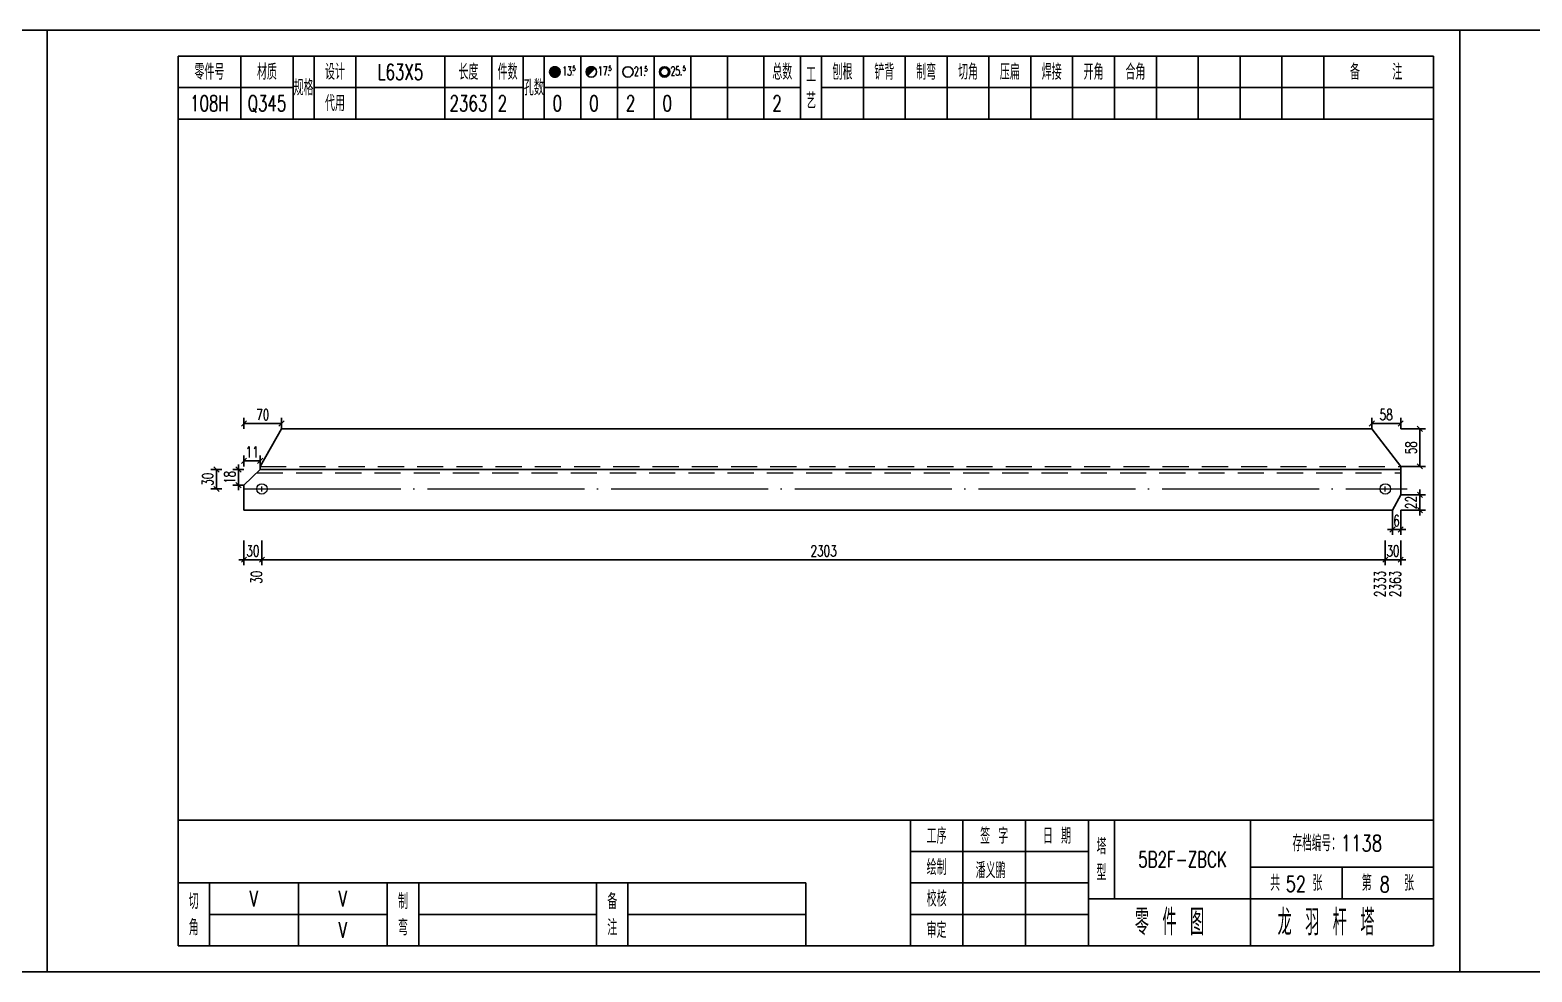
# Model space of a CAD drawing. Header units: millimetres. Extents: x 0 to 30240, y -10896 to -1348.
# Drawn here: x 1886.7 to 2173.8, y -1527.9 to -1347.9 of the extents above; entities that cross this region are included whole.
import ezdxf
from ezdxf.enums import TextEntityAlignment as Align

# ---------------------------------------------------------------- set-up
doc = ezdxf.new("R2010")
doc.units = ezdxf.units.MM
doc.header["$LTSCALE"] = 20
doc.header["$PDMODE"] = 1
doc.linetypes.add('DASHDOT2X', pattern=[1.75, 1.5, -0.125, 0, -0.125])
doc.linetypes.add('HIDDEN', pattern=[0.375, 0.25, -0.125])
for name, color, linetype, lineweight in [('1', 7, 'Continuous', 25), ('11', 3, 'Continuous', 13), ('2', 1, 'HIDDEN', 13), ('5', 1, 'Continuous', 13), ('7', 2, 'DASHDOT2X', 13)]:
    doc.layers.add(name, color=color, linetype=linetype, lineweight=lineweight)
doc.styles.get("Standard").update_dxf_attribs({"font": 'simplex', "width": 0.7, "bigfont": 'gbhzfs.shx'})
doc.styles.add('SYMBOL_TXT', font='txt.shx', dxfattribs={"width": 0.6})
doc.styles.add('TITLE_TXT', font='simplex.shx', dxfattribs={"width": 0.75, "height": 2.5, "bigfont": 'gbhzfs.shx'})
doc.dimstyles.get("Standard").update_dxf_attribs({"dimtxt": 2.1, "dimasz": 1, "dimexe": 1.05, "dimexo": 0, "dimgap": 0.63, "dimtad": 1, "dimzin": 0, "dimdsep": 46, "dimtxsty": 'standard', "dimblk": 'OBLIQUE', "dimblk1": 'OBLIQUE', "dimblk2": 'OBLIQUE', "dimcen": 0.09, "dimadec": 0, "dimazin": 0, "dimtfac": 1, "dimtdec": 1, "dimtix": 1, "dimtmove": 0, "dimatfit": 3, "dimfxl": 0, "dimtolj": 1, "dimtzin": 0, "dimarcsym": 0})
pattern_1 = [(0, (-3, 0), (0, 0.0125), [])]

# ---------------------------------------------------------------- blocks, each defined once
blk = doc.blocks.new('M12_HOLE')
h = blk.add_hatch()
h.set_pattern_fill('LINE', scale=0.1, style=0)
h.set_pattern_definition(pattern_1)
h.paths.add_polyline_path([(-5, 0, 1), (-1, 0, 1)])
at = {"color": 7}
blk.add_circle((-3, 0), 2, dxfattribs=at)
at = {"color": 7, "attachment_point": 1, "style": 'SYMBOL_TXT'}
for s, insert, char_height, width in [('13\\f??|b0|i0|c0|p54;.', (-0.12, 2.11), 3.5, 5.7075), ('5', (3.74, 2.26), 1.8, 2.9309)]:
    blk.add_mtext(s, dxfattribs=dict(at, insert=insert, char_height=char_height, width=width))
blk = doc.blocks.new('M16_HOLE')
h = blk.add_hatch()
h.set_pattern_fill('LINE', scale=0.1, style=0)
h.set_pattern_definition(pattern_1)
h.paths.add_polyline_path([(-1.59, 1.41, 0.668179), (-5, 0, 0.198912), (-4.41, -1.41)])
at = {"color": 7}
blk.add_circle((-3, 0), 2, dxfattribs=at)
at = {"color": 7, "attachment_point": 1, "style": 'SYMBOL_TXT'}
for s, insert, char_height, width in [('17.', (-0.44, 2.13), 3.5, 6.3164), ('5', (3.56, 2.25), 1.8, 1.822)]:
    blk.add_mtext(s, dxfattribs=dict(at, insert=insert, char_height=char_height, width=width))
blk = doc.blocks.new('M20_HOLE')
at = {"color": 7}
blk.add_circle((-3, 0), 2, dxfattribs=at)
at = {"color": 7, "attachment_point": 1, "style": 'SYMBOL_TXT'}
for s, insert, char_height, width in [('21.', (-0.69, 2.01), 3.5, 6.0735), ('5', (3.32, 2.01), 1.8, 1.4576)]:
    blk.add_mtext(s, dxfattribs=dict(at, insert=insert, char_height=char_height, width=width))
blk = doc.blocks.new('M24_HOLE')
at = {"color": 7}
for radius in [2, 1.5]:
    blk.add_circle((-3, 0), radius, dxfattribs=at)
at = {"color": 7, "attachment_point": 1, "style": 'SYMBOL_TXT'}
for s, insert, char_height, width in [('25.', (-0.69, 2.13), 3.5, 2.4294), ('5', (3.93, 2.25), 1.8, 1.9435)]:
    blk.add_mtext(s, dxfattribs=dict(at, insert=insert, char_height=char_height, width=width))
blk = doc.blocks.new('JgCard')
for p, q in [((270, 180), (0, 180)), ((0, 180), (0, 0)), ((270, 0), (270, 180)), ((265, 175), (25, 175)), ((25, 175), (25, 5)), ((37, 175), (37, 163)), ((47, 175), (47, 163)), ((51, 175), (51, 163)), ((59, 175), (59, 163)), ((76, 175), (76, 163)), ((85, 175), (85, 163)), ((91, 175), (91, 163)), ((95, 175), (95, 163)), ((102, 175), (102, 163)), ((109, 175), (109, 163)), ((116, 175), (116, 163)), ((123, 175), (123, 163)), ((130, 175), (130, 163)), ((137, 175), (137, 163)), ((144, 175), (144, 163)), ((148, 175), (148, 163)), ((156, 175), (156, 163)), ((164, 175), (164, 163)), ((172, 175), (172, 163)), ((180, 175), (180, 163)), ((188, 175), (188, 163)), ((196, 175), (196, 163)), ((204, 175), (204, 163)), ((212, 175), (212, 163)), ((220, 175), (220, 163)), ((228, 175), (228, 163)), ((236, 175), (236, 163)), ((244, 175), (244, 163)), ((265, 5), (265, 175)), ((25, 169), (47, 169)), ((51, 169), (91, 169)), ((95, 169), (144, 169)), ((148, 169), (265, 169)), ((25, 163), (265, 163)), ((25, 29), (265, 29)), ((165, 5), (165, 29)), ((175, 5), (175, 29)), ((187, 5), (187, 29)), ((199, 5), (199, 29)), ((204, 29), (204, 14)), ((230, 5), (230, 29)), ((165, 23), (199, 23)), ((230, 20), (265, 20)), ((247.5, 20), (247.5, 14)), ((25, 17), (145, 17)), ((31, 5), (31, 17)), ((48, 17), (48, 5)), ((65, 5), (65, 17)), ((71, 5), (71, 17)), ((105, 5), (105, 17)), ((111, 5), (111, 17)), ((145, 5), (145, 17)), ((165, 17), (199, 17)), ((199, 14), (265, 14)), ((31, 11), (65, 11)), ((71, 11), (105, 11)), ((111, 11), (145, 11)), ((165, 11), (199, 11)), ((25, 5), (265, 5)), ((0, 0), (270, 0))]:
    blk.add_line(p, q)
blk.add_lwpolyline([(96.03, 171.99, -1), (98.03, 171.99, -1)], format="xyb", close=True)
blk.add_point((145, 96))
at = {"xscale": 0.5, "yscale": 0.5, "zscale": 0.5}
for name, p in [('M12_HOLE', (98.53, 171.99)), ('M16_HOLE', (105.5, 172)), ('M20_HOLE', (112.5, 172)), ('M24_HOLE', (119.5, 172))]:
    blk.add_blockref(name, p, dxfattribs=at)
at = {"style": 'TITLE_TXT', "width": 0.75}
for s, height, p in [('存档编号：1138', 3.076, (238.02, 23.07)), ('潘义鹏', 3, (177.45, 17.91)), ('龙 羽 杆 塔', 5, (235.17, 6.97))]:
    blk.add_text(s, height=height, dxfattribs=at).set_placement(p)
at = {"attachment_point": 5, "style": 'TITLE_TXT'}
for s, insert, char_height, width in [('零件号', (31, 172), 3, 15), ('材质', (42, 172), 3, 8), ('设计', (55, 172), 3, 8), ('长度', (80.5, 172), 3, 8), ('件数', (88, 172), 3, 6), ('总数', (140.5, 172), 3, 7), ('工\\P艺', (146, 169), 3, 4), ('刨根', (152, 172), 3, 8), ('铲背', (160, 172), 3, 8), ('制弯', (168, 172), 3, 8), ('切角', (176, 172), 3, 8), ('压扁', (184, 172), 3, 8), ('焊接', (192, 172), 3, 8), ('开角', (200, 172), 3, 8), ('合角', (208, 172), 3, 8), ('备    注', (254, 172), 3, 22), ('规格', (49, 169), 3, 4), ('孔数', (93, 169), 3, 4), ('代用', (55, 166), 3, 8), ('工序', (170, 26), 3, 10), ('签 字', (181, 26), 3, 12), ('日 期', (193, 26), 3, 12), ('塔\\P型', (201.5, 21.5), 3, 5), ('绘制', (170, 20), 3, 10), ('共    张', (238.75, 17), 3, 17.5), ('第    张', (256.25, 17), 3, 17.5), ('切\\P角', (28, 11), 3, 6), ('制\\P弯', (68, 11), 3, 6), ('备\\P注', (108, 11), 3, 6), ('校核', (170, 14), 3, 10), ('零 件 图', (214.5, 9.5), 5, 31), ('审定', (170, 8), 3, 10)]:
    blk.add_mtext(s, dxfattribs=dict(at, insert=insert, char_height=char_height, width=width))
blk = doc.blocks.new('M20')
for p, q in [((-0.5, 0), (0.5, 0)), ((0, -0.5), (0, 0.5))]:
    blk.add_line(p, q)
blk.add_circle((0, 0), 1)
blk = doc.blocks.new('_Oblique')
at = {"color": 0, "linetype": 'ByBlock', "lineweight": -2}
blk.add_line((-0.5, -0.5), (0.5, 0.5), dxfattribs=at)
blk = doc.blocks.new('*D173')
at = {"layer": '11', "color": 0, "lineweight": -2}
for p, q in [((1927.6, -1445.41), (1927.6, -1450.13)), ((1931.04, -1445.41), (1931.04, -1450.13)), ((1927.6, -1449.08), (1926.6, -1449.08)), ((1927.6, -1449.08), (1931.04, -1449.08)), ((1931.04, -1449.08), (1932.04, -1449.08))]:
    blk.add_line(p, q, dxfattribs=at)
at = {"layer": 'Defpoints', "color": 0}
for p in [(1927.6, -1445.41), (1931.04, -1445.41), (1931.04, -1449.08)]:
    blk.add_point(p, dxfattribs=at)
at = {"layer": '11', "color": 0, "lineweight": -2}
blk.add_blockref('_Oblique', (1927.6, -1449.08), dxfattribs=at)
at = {"layer": '11', "color": 0, "lineweight": -2, "rotation": 180}
blk.add_blockref('_Oblique', (1931.04, -1449.08), dxfattribs=at)
at = {"layer": '11', "color": 0, "insert": (1929.32, -1447.4), "char_height": 2.1, "attachment_point": 5}
blk.add_mtext('\\A1;30', dxfattribs=at)
blk = doc.blocks.new('*D175')
at = {"layer": '11', "color": 0, "lineweight": -2}
for p, q in [((2145.76, -1445.41), (2145.76, -1450.13)), ((2148.7, -1445.41), (2148.7, -1450.13)), ((2145.76, -1449.08), (2144.76, -1449.08)), ((2145.76, -1449.08), (2148.7, -1449.08)), ((2148.7, -1449.08), (2149.7, -1449.08))]:
    blk.add_line(p, q, dxfattribs=at)
at = {"layer": 'Defpoints', "color": 0}
for p in [(2145.76, -1445.41), (2148.7, -1445.41), (2148.7, -1449.08)]:
    blk.add_point(p, dxfattribs=at)
at = {"layer": '11', "color": 0, "lineweight": -2}
blk.add_blockref('_Oblique', (2145.76, -1449.08), dxfattribs=at)
at = {"layer": '11', "color": 0, "lineweight": -2, "rotation": 180}
blk.add_blockref('_Oblique', (2148.7, -1449.08), dxfattribs=at)
at = {"layer": '11', "color": 0, "insert": (2147.23, -1447.4), "char_height": 2.1, "attachment_point": 5}
blk.add_mtext('\\A1;30', dxfattribs=at)
blk = doc.blocks.new('*D178')
at = {"layer": '11', "color": 0, "lineweight": -2}
for p, q in [((1927.6, -1431.86), (1925.5, -1431.86)), ((1926.55, -1431.86), (1926.55, -1430.86)), ((1926.55, -1431.86), (1926.55, -1434.82)), ((1927.6, -1434.82), (1925.5, -1434.82)), ((1926.55, -1434.82), (1926.55, -1435.82))]:
    blk.add_line(p, q, dxfattribs=at)
at = {"layer": 'Defpoints', "color": 0}
for p in [(1927.6, -1431.86), (1926.55, -1434.82), (1927.6, -1434.82)]:
    blk.add_point(p, dxfattribs=at)
at = {"layer": '11', "color": 0, "lineweight": -2}
for p, rotation in [((1926.55, -1431.86), 270), ((1926.55, -1434.82), 90)]:
    blk.add_blockref('_Oblique', p, dxfattribs=dict(at, rotation=rotation))
at = {"layer": '11', "color": 0, "insert": (1924.87, -1433.34), "char_height": 2.1, "attachment_point": 5, "rotation": 90}
blk.add_mtext('\\A1;18', dxfattribs=at)
blk = doc.blocks.new('*D179')
at = {"layer": '11', "color": 0, "lineweight": -2}
for p, q in [((2148.7, -1436.67), (2153.43, -1436.67)), ((2152.38, -1436.67), (2152.38, -1435.67)), ((2152.38, -1436.67), (2152.38, -1439.63)), ((2148.7, -1439.63), (2153.43, -1439.63)), ((2152.38, -1439.63), (2152.38, -1440.63))]:
    blk.add_line(p, q, dxfattribs=at)
at = {"layer": 'Defpoints', "color": 0}
for p in [(2148.7, -1436.67), (2148.7, -1439.63), (2152.38, -1439.63)]:
    blk.add_point(p, dxfattribs=at)
at = {"layer": '11', "color": 0, "lineweight": -2}
for p, rotation in [((2152.38, -1436.67), 270), ((2152.38, -1439.63), 90)]:
    blk.add_blockref('_Oblique', p, dxfattribs=dict(at, rotation=rotation))
at = {"layer": '11', "color": 0, "insert": (2150.7, -1438.15), "char_height": 2.1, "attachment_point": 5, "rotation": 90}
blk.add_mtext('\\A1;22', dxfattribs=at)
blk = doc.blocks.new('*D180')
at = {"layer": '11', "color": 0, "lineweight": -2}
for p, q in [((2147.15, -1439.63), (2147.15, -1444.36)), ((2148.7, -1439.63), (2148.7, -1444.36)), ((2147.15, -1443.31), (2146.15, -1443.31)), ((2148.7, -1443.31), (2147.15, -1443.31)), ((2148.7, -1443.31), (2149.7, -1443.31))]:
    blk.add_line(p, q, dxfattribs=at)
at = {"layer": 'Defpoints', "color": 0}
for p in [(2147.15, -1439.63), (2148.7, -1439.63), (2147.15, -1443.31)]:
    blk.add_point(p, dxfattribs=at)
at = {"layer": '11', "color": 0, "lineweight": -2}
blk.add_blockref('_Oblique', (2147.15, -1443.31), dxfattribs=at)
at = {"layer": '11', "color": 0, "lineweight": -2, "rotation": 180}
blk.add_blockref('_Oblique', (2148.7, -1443.31), dxfattribs=at)
at = {"layer": '11', "color": 0, "insert": (2147.92, -1441.63), "char_height": 2.1, "attachment_point": 5}
blk.add_mtext('\\A1;6', dxfattribs=at)
blk = doc.blocks.new('*D182')
at = {"layer": '11', "color": 0, "lineweight": -2}
for p, q in [((2143.18, -1424.09), (2143.18, -1421.99)), ((2148.7, -1423.04), (2143.18, -1423.04)), ((2148.7, -1424.09), (2148.7, -1421.99))]:
    blk.add_line(p, q, dxfattribs=at)
at = {"layer": 'Defpoints', "color": 0}
for p in [(2143.18, -1423.04), (2143.18, -1424.09), (2148.7, -1424.09)]:
    blk.add_point(p, dxfattribs=at)
at = {"layer": '11', "color": 0, "lineweight": -2, "rotation": 180}
blk.add_blockref('_Oblique', (2143.18, -1423.04), dxfattribs=at)
at = {"layer": '11', "color": 0, "lineweight": -2}
blk.add_blockref('_Oblique', (2148.7, -1423.04), dxfattribs=at)
at = {"layer": '11', "color": 0, "insert": (2145.94, -1421.36), "char_height": 2.1, "attachment_point": 5}
blk.add_mtext('\\A1;58', dxfattribs=at)

msp = doc.modelspace()

# ---------------------------------------------------------------- linework, layer by layer
at = {"layer": '1'}
for p, q in [((1934.769, -1424.093), (1930.696, -1431.246)), ((1934.769, -1424.093), (2143.181, -1424.093)), ((2143.181, -1424.093), (2148.7, -1431.246)), ((1930.696, -1431.863), (1927.6, -1434.823)), ((1930.696, -1431.246), (1930.696, -1431.863)), ((1930.696, -1431.863), (2148.7, -1431.863)), ((2148.7, -1431.863), (2148.7, -1431.246)), ((2148.7, -1431.863), (2148.7, -1436.673)), ((1927.6, -1434.823), (1927.6, -1439.633)), ((2147.15, -1439.633), (2148.7, -1436.673)), ((1927.6, -1439.633), (2147.15, -1439.633))]:
    msp.add_line(p, q, dxfattribs=at)
at = {"layer": '2'}
for p, q in [((1930.051, -1432.48), (2148.7, -1432.48)), ((1930.696, -1431.246), (2148.7, -1431.246))]:
    msp.add_line(p, q, dxfattribs=at)
at = {"layer": '7'}
msp.add_line((1927.6, -1435.563), (2149.96, -1435.563), dxfattribs=at)

# ---------------------------------------------------------------- block references
at = {"layer": '1'}
for p in [(1620, -1527.863), (1890, -1527.863), (2160, -1527.863)]:
    msp.add_blockref('JgCard', p, dxfattribs=at)
at = {"layer": '5'}
for p in [(1931.04, -1435.563), (2145.76, -1435.563)]:
    msp.add_blockref('M20', p, dxfattribs=at)

# ---------------------------------------------------------------- texts
at = {"style": 'TITLE_TXT', "width": 0.75}
for s, p in [('52', (2126.734, -1512.53)), ('8', (2144.691, -1512.621))]:
    msp.add_text(s, height=3, dxfattribs=at).set_placement(p)
at = {"layer": '1', "width": 0.7}
for s, p in [('L63X5', (1957.5, -1355.863)), ('108H', (1921, -1361.863)), ('Q345', (1932, -1361.863)), ('2363', (1970.5, -1361.863)), ('2', (1977, -1361.863)), ('0', (1987.5, -1361.863)), ('0', (1994.5, -1361.863)), ('2', (2001.5, -1361.863)), ('0', (2008.5, -1361.863)), ('2', (2029.5, -1361.863)), ('V', (1929.5, -1513.863)), ('V', (1946.5, -1513.863)), ('V', (1946.5, -1519.863))]:
    msp.add_text(s, height=3, dxfattribs=at).set_placement(p, align=Align.MIDDLE_CENTER)
for s, p in [('30', (1931.04, -1451.183)), ('2333', (2145.793, -1451.183)), ('2363', (2148.7, -1451.183))]:
    msp.add_text(s, height=2.1, rotation=90, dxfattribs=at).set_placement(p, align=Align.RIGHT)
at = {"layer": '1', "insert": (2107, -1506.363), "char_height": 3, "width": 26, "attachment_point": 5}
msp.add_mtext('5B2F-ZBCK', dxfattribs=at)

# ---------------------------------------------------------------- dimensions: what is measured, and where the dimension line sits
at = {"layer": '1'}
msp.add_linear_dim(base=(1922.35, -1431.863), p1=(1923.35, -1435.563), p2=(1923.35, -1431.863), angle=90, text='30', dimstyle='standard', dxfattribs=at).render()
at = {"layer": '11'}
for base, p1, p2, text in [((1934.769, -1423.043), (1927.6, -1424.093), (1934.769, -1424.093), '70'), ((1930.696, -1430.196), (1927.6, -1431.246), (1930.696, -1431.246), '11'), ((2145.76, -1449.083), (1931.04, -1445.408), (2145.76, -1445.408), '2303')]:
    msp.add_linear_dim(base=base, p1=p1, p2=p2, text=text, dimstyle='standard', dxfattribs=at).render()
for base, p1, p2, text, picture, middle in [((2143.181, -1423.043), (2148.7, -1424.093), (2143.181, -1424.093), '58', '*D182', (2145.941, -1421.363)), ((2147.15, -1443.308), (2148.7, -1439.633), (2147.15, -1439.633), '6', '*D180', (2147.925, -1441.628)), ((1931.04, -1449.083), (1927.6, -1445.408), (1931.04, -1445.408), '30', '*D173', (1929.32, -1447.403)), ((2148.7, -1449.083), (2145.76, -1445.408), (2148.7, -1445.408), '30', '*D175', (2147.23, -1447.403))]:
    dim = msp.add_linear_dim(base=base, p1=p1, p2=p2, text=text, dimstyle='standard', dxfattribs=at)
    dim.commit()
    dim.dimension.update_dxf_attribs({"geometry": picture, "text_midpoint": middle})
msp.add_linear_dim(base=(2152.375, -1424.093), p1=(2148.7, -1431.246), p2=(2148.7, -1424.093), angle=90, text='58', dimstyle='standard', dxfattribs=at).render()
for base, p1, p2, text, picture, middle in [((1926.55, -1434.823), (1927.6, -1431.863), (1927.6, -1434.823), '18', '*D178', (1924.87, -1433.343)), ((2152.375, -1439.633), (2148.7, -1436.673), (2148.7, -1439.633), '22', '*D179', (2150.695, -1438.153))]:
    dim = msp.add_linear_dim(base=base, p1=p1, p2=p2, angle=90, text=text, dimstyle='standard', dxfattribs=at)
    dim.commit()
    dim.dimension.update_dxf_attribs({"geometry": picture, "text_midpoint": middle})

doc.saveas('drawing.dxf')
